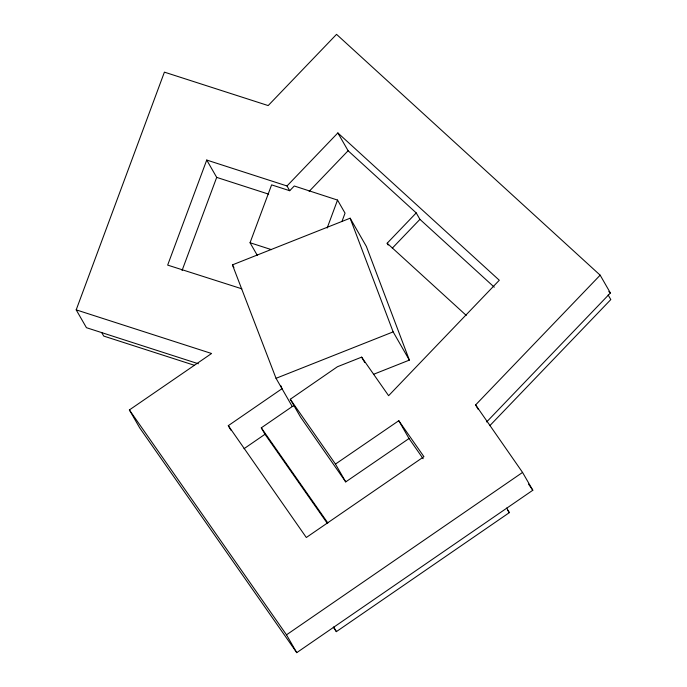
<?xml version="1.0" encoding="UTF-8"?>
<svg xmlns="http://www.w3.org/2000/svg" width="687" height="687" viewBox="0 0 687 687"><rect width="100%" height="100%" fill="white"/><g stroke="black" fill="none" stroke-linecap="round" stroke-linejoin="round"><path stroke-width="1.03" d="M198.414 363.775L86.442 327.69L76.197 309.863L164.408 72.144L268.179 105.575L336.544 34.35L600.155 275.169L610.399 292.988L486.628 421.964M342.083 221.128L345.046 213.142L337.532 200.072L294.268 185.988L289.725 190.72L286.994 185.971L206.735 160.054L167.662 265.105L241.841 288.815M182.055 270.515L216.697 177.383L206.735 160.054M327.167 228.032L337.532 200.072M257.282 255.315L250.051 242.743L271.605 184.872L289.725 190.72M286.994 185.971L337.858 132.926L499.303 280.244L388.61 395.695L361.645 357.137L337.429 366.738L290.292 399.25L300.537 417.078L345.716 481.896L409.031 438.529L398.786 420.702L335.462 464.077L345.716 481.896M309.133 191.39L348.103 150.745L337.858 132.926M388.207 245.079L387.15 243.241L416.228 212.91L348.103 150.745M392.303 248.162L419.929 219.351L416.228 212.91M478.204 409.366L475.636 404.909L600.155 275.169M489.831 425.657L610.803 299.592L608.158 294.998M475.636 404.909L522.558 472.424L532.811 490.243L296.75 652.65L139.633 427.769L129.388 409.941L211.57 353.496L76.197 309.863M230.884 430.156L228.299 425.657L282.013 388.705L280.871 385.733M327.27 523.296L265.002 434.27L261.3 427.829L292.258 406.532L294.242 405.742M244.005 448.714L265.002 434.27M296.75 652.65L286.496 634.831L522.558 472.424M333.307 627.248L336.372 631.636L509.333 512.639L506.688 508.045M292.258 406.532L276.037 378.314L232.438 264.873L350.138 218.2L366.369 246.418L409.366 360.108L373.865 374.183M276.037 378.314L393.144 331.89L409.366 360.108M194.43 365.304L103.72 336.072L101.607 332.396M216.697 177.383L268.651 194.155M250.051 242.743L271.459 249.656M608.819 291.546L610.399 292.988M419.929 219.351L494.271 287.183M387.15 243.241L466.241 315.402M261.3 427.829L327.845 522.97M398.786 420.702L423.931 456.683L306.316 537.5L228.299 425.657M409.031 438.529L423.14 458.71M290.292 399.25L335.462 464.077M129.388 409.941L286.496 634.831M528.543 484.103L532.811 490.243M507.504 510.012L509.333 512.639M361.645 357.137L364.72 362.487M232.438 264.873L233.932 267.466M333.727 627.033L336.372 631.636M350.138 218.2L393.144 331.89"/></g></svg>
